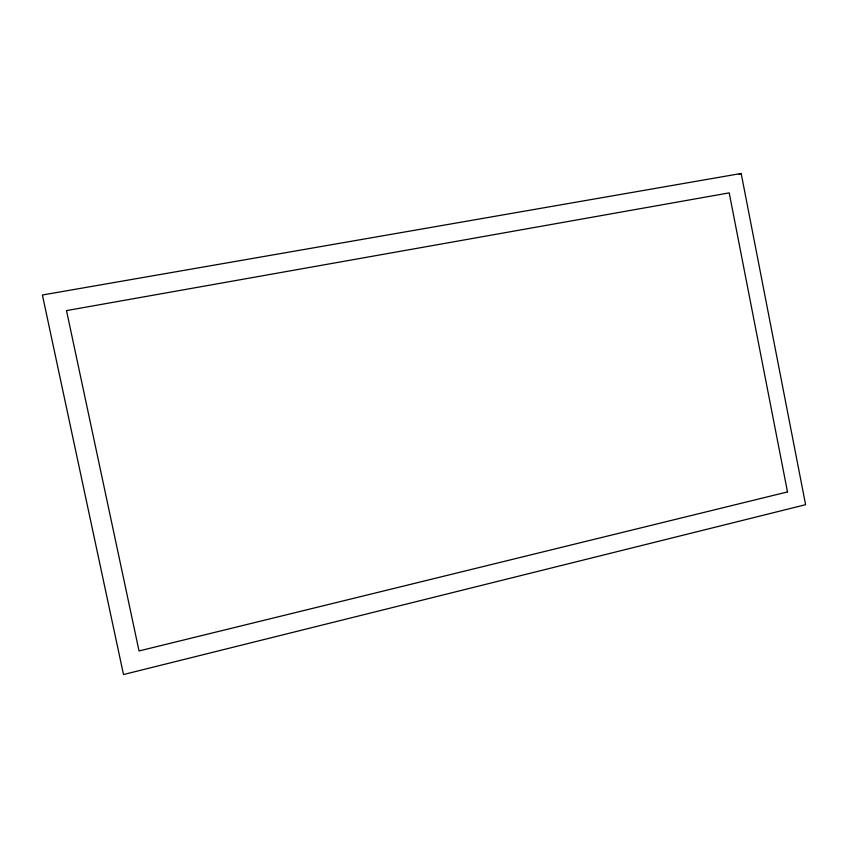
<?xml version="1.0" encoding="UTF-8"?>
<svg xmlns="http://www.w3.org/2000/svg" width="848" height="848" viewBox="0 0 848 848"><rect width="100%" height="100%" fill="white"/><g stroke="black" fill="none" stroke-linecap="round" stroke-linejoin="round"><path stroke-width="1.27" d="M739.074 174.391L741.173 173.469L805.6 504.698L123.501 674.531L42.4 294.998L741.173 173.469M787.506 491.925L139.04 650.946L66.504 310.601L729.206 192.867L787.506 491.925"/></g></svg>
